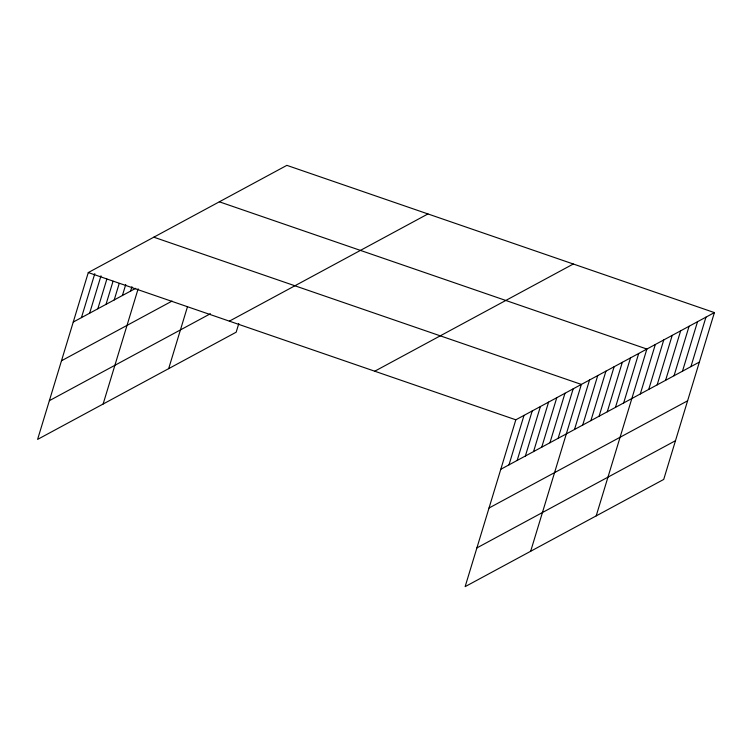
<?xml version="1.0" encoding="UTF-8"?>
<svg xmlns="http://www.w3.org/2000/svg" width="752" height="752" viewBox="0 0 752 752"><rect width="100%" height="100%" fill="white"/><g stroke="black" fill="none" stroke-linecap="round" stroke-linejoin="round"><path stroke-width="1.13" d="M714.4 312.597L515.825 419.804L465.131 586.645L663.715 479.438L714.4 312.597L286.869 165.355L88.285 272.562L37.6 439.403L236.175 332.196L238.788 323.586M81.442 317.626L94.808 273.643M89.638 313.208L100.994 275.815M97.826 308.781L106.85 279.095M106.023 304.363L113.035 281.267M114.21 299.935L119.22 283.448M122.407 295.517L125.744 284.519M130.594 291.09L131.929 286.691M103.127 404.021L138.133 288.824M168.664 368.649L187.502 306.647M508.982 464.868L524.012 415.386M517.169 460.44L532.209 410.959M525.366 456.022L540.397 406.541M533.553 451.595L548.584 402.113M541.741 447.177L556.781 397.695M549.938 442.759L564.968 393.268M558.125 438.331L573.165 388.85M530.668 551.263L581.352 384.422L153.822 237.19M574.509 429.486L589.54 380.004M582.706 425.068L597.737 375.577M590.893 420.641L605.924 371.159M599.081 416.223L614.121 366.741M607.278 411.795L622.308 362.314M615.465 407.377L630.505 357.896M623.662 402.95L638.692 353.468M596.195 515.881L646.88 349.05L219.349 201.809M640.29 393.973L655.321 344.491M648.732 389.423L663.762 339.932M657.163 384.864L672.203 335.383M665.605 380.305L680.645 330.824M674.046 375.746L689.086 326.265M682.487 371.197L697.518 321.715M690.928 366.638L705.959 317.156M73.254 322.053L135.717 288.326M61.485 360.772L172.067 301.073M49.369 400.675L210.438 313.716M229.379 321.151L427.954 213.944M374.74 371.215L573.315 264.008M500.785 469.286L699.369 362.079M489.026 508.014L687.601 400.807M476.9 547.917L675.475 440.71M88.285 272.562L515.825 419.804"/></g></svg>
